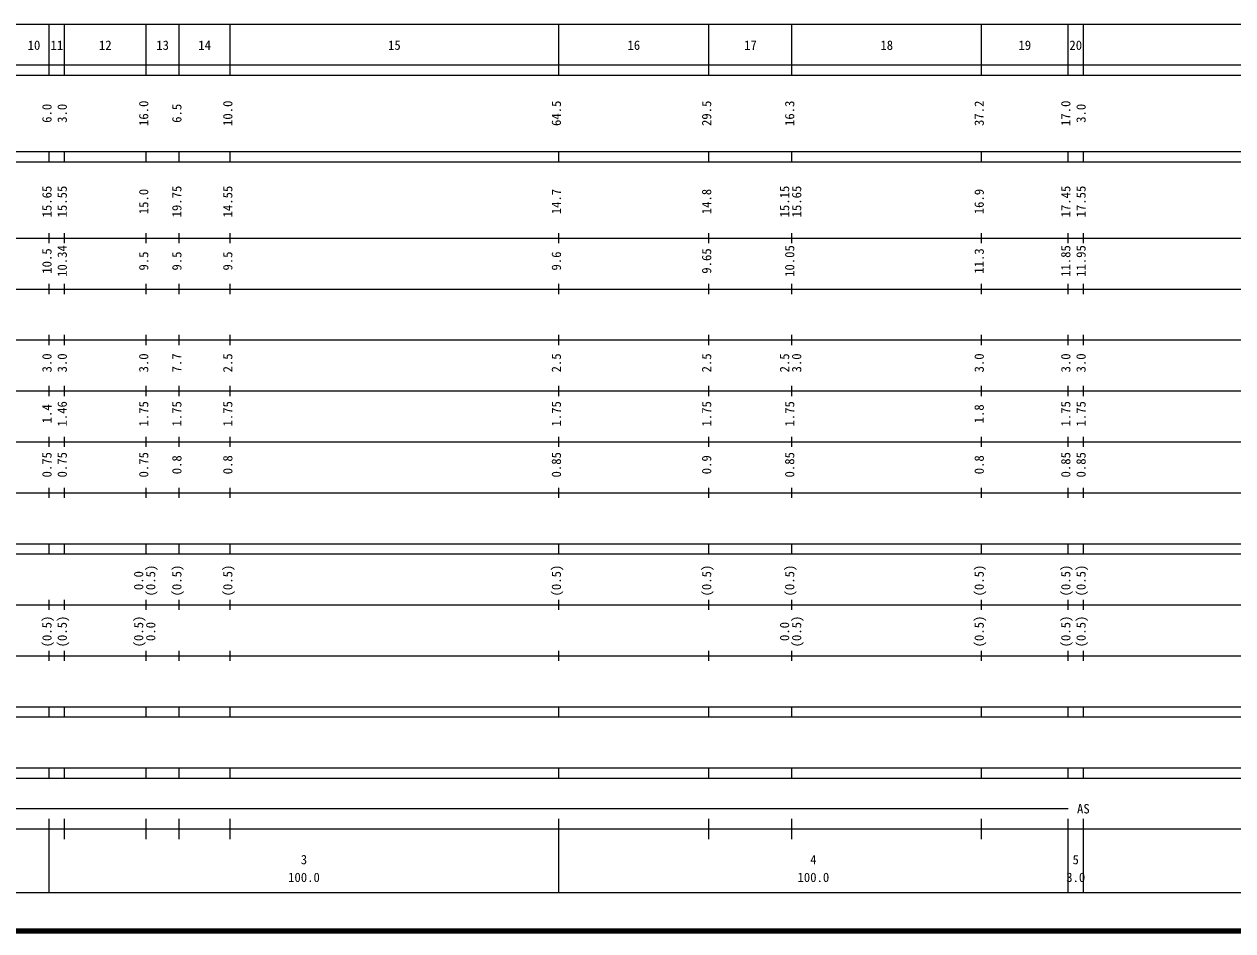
# Model space of a CAD drawing. Units: millimetres on the paper, enlarged 1000 times. Extents: x 40000 to 680000, y 20000 to 380000.
# Drawn here: x 263076 to 500338, y 20000 to 198000 of the extents above; entities that cross this region are included whole.
import ezdxf
from ezdxf.enums import TextEntityAlignment as Align

# ---------------------------------------------------------------- set-up
doc = ezdxf.new("R2010")
doc.units = ezdxf.units.MM
doc.header["$LTSCALE"] = 1000
doc.layers.add('M-TTL', color=2, linetype='Continuous', lineweight=140)
doc.layers.add('M-TTL-BAND', color=7, linetype='Continuous', lineweight=25)
doc.styles.add('ＭＳ ゴシック', font='')
doc.styles.get('ＭＳ ゴシック').set_extended_font_data('MS Gothic')

msp = doc.modelspace()

# ---------------------------------------------------------------- linework, layer by layer
at = {"layer": 'M-TTL'}
msp.add_line((40000, 20000), (680000, 20000), dxfattribs=at)
at = {"layer": 'M-TTL-BAND'}
for p, q in [((68000, 198000), (579000, 198000)), ((268000, 188000), (268000, 198000)), ((271000, 188000), (271000, 198000)), ((287000, 188000), (287000, 198000)), ((293500, 188000), (293500, 198000)), ((303500, 188000), (303500, 198000)), ((368000, 188000), (368000, 198000)), ((397500, 188000), (397500, 198000)), ((413800, 188000), (413800, 198000)), ((451000, 188000), (451000, 198000)), ((468000, 188000), (468000, 198000)), ((471000, 188000), (471000, 198000)), ((40000, 190000), (579000, 190000)), ((40000, 188000), (579000, 188000)), ((40000, 173000), (579000, 173000)), ((40000, 171000), (579000, 171000)), ((268000, 171000), (268000, 173000)), ((271000, 171000), (271000, 173000)), ((287000, 171000), (287000, 173000)), ((293500, 171000), (293500, 173000)), ((303500, 171000), (303500, 173000)), ((368000, 171000), (368000, 173000)), ((397500, 171000), (397500, 173000)), ((413800, 171000), (413800, 173000)), ((451000, 171000), (451000, 173000)), ((468000, 171000), (468000, 173000)), ((471000, 171000), (471000, 173000)), ((268000, 155000), (268000, 157000)), ((271000, 155000), (271000, 157000)), ((287000, 155000), (287000, 157000)), ((293500, 155000), (293500, 157000)), ((303500, 155000), (303500, 157000)), ((368000, 155000), (368000, 157000)), ((397500, 155000), (397500, 157000)), ((413800, 155000), (413800, 157000)), ((451000, 155000), (451000, 157000)), ((468000, 155000), (468000, 157000)), ((471000, 155000), (471000, 157000)), ((40000, 156000), (579000, 156000)), ((46000, 146000), (579000, 146000)), ((268000, 145000), (268000, 147000)), ((271000, 145000), (271000, 147000)), ((287000, 145000), (287000, 147000)), ((293500, 145000), (293500, 147000)), ((303500, 145000), (303500, 147000)), ((368000, 145000), (368000, 147000)), ((397500, 145000), (397500, 147000)), ((413800, 145000), (413800, 147000)), ((451000, 145000), (451000, 147000)), ((468000, 145000), (468000, 147000)), ((471000, 145000), (471000, 147000)), ((52000, 136000), (579000, 136000)), ((268000, 135000), (268000, 137000)), ((271000, 135000), (271000, 137000)), ((287000, 135000), (287000, 137000)), ((293500, 135000), (293500, 137000)), ((303500, 135000), (303500, 137000)), ((368000, 135000), (368000, 137000)), ((397500, 135000), (397500, 137000)), ((413800, 135000), (413800, 137000)), ((451000, 135000), (451000, 137000)), ((468000, 135000), (468000, 137000)), ((471000, 135000), (471000, 137000)), ((46000, 126000), (579000, 126000)), ((268000, 125000), (268000, 127000)), ((271000, 125000), (271000, 127000)), ((287000, 125000), (287000, 127000)), ((293500, 125000), (293500, 127000)), ((303500, 125000), (303500, 127000)), ((368000, 125000), (368000, 127000)), ((397500, 125000), (397500, 127000)), ((413800, 125000), (413800, 127000)), ((451000, 125000), (451000, 127000)), ((468000, 125000), (468000, 127000)), ((471000, 125000), (471000, 127000)), ((268000, 115000), (268000, 117000)), ((271000, 115000), (271000, 117000)), ((287000, 115000), (287000, 117000)), ((293500, 115000), (293500, 117000)), ((303500, 115000), (303500, 117000)), ((368000, 115000), (368000, 117000)), ((397500, 115000), (397500, 117000)), ((413800, 115000), (413800, 117000)), ((451000, 115000), (451000, 117000)), ((468000, 115000), (468000, 117000)), ((471000, 115000), (471000, 117000)), ((52000, 116000), (579000, 116000)), ((268000, 105000), (268000, 107000)), ((271000, 105000), (271000, 107000)), ((287000, 105000), (287000, 107000)), ((293500, 105000), (293500, 107000)), ((303500, 105000), (303500, 107000)), ((368000, 105000), (368000, 107000)), ((397500, 105000), (397500, 107000)), ((413800, 105000), (413800, 107000)), ((451000, 105000), (451000, 107000)), ((468000, 105000), (468000, 107000)), ((471000, 105000), (471000, 107000)), ((46000, 106000), (579000, 106000)), ((40000, 96000), (579000, 96000)), ((268000, 94000), (268000, 96000)), ((271000, 94000), (271000, 96000)), ((287000, 94000), (287000, 96000)), ((293500, 94000), (293500, 96000)), ((303500, 94000), (303500, 96000)), ((368000, 94000), (368000, 96000)), ((397500, 94000), (397500, 96000)), ((413800, 94000), (413800, 96000)), ((451000, 94000), (451000, 96000)), ((468000, 94000), (468000, 96000)), ((471000, 94000), (471000, 96000)), ((40000, 94000), (579000, 94000)), ((49000, 84000), (579000, 84000)), ((268000, 83000), (268000, 85000)), ((271000, 83000), (271000, 85000)), ((287000, 83000), (287000, 85000)), ((293500, 83000), (293500, 85000)), ((303500, 83000), (303500, 85000)), ((368000, 83000), (368000, 85000)), ((397500, 83000), (397500, 85000)), ((413800, 83000), (413800, 85000)), ((451000, 83000), (451000, 85000)), ((468000, 83000), (468000, 85000)), ((471000, 83000), (471000, 85000)), ((40000, 74000), (579000, 74000)), ((268000, 73000), (268000, 75000)), ((271000, 73000), (271000, 75000)), ((287000, 73000), (287000, 75000)), ((293500, 73000), (293500, 75000)), ((303500, 73000), (303500, 75000)), ((368000, 73000), (368000, 75000)), ((397500, 73000), (397500, 75000)), ((413800, 73000), (413800, 75000)), ((451000, 73000), (451000, 75000)), ((468000, 73000), (468000, 75000)), ((471000, 73000), (471000, 75000)), ((40000, 64000), (579000, 64000)), ((40000, 62000), (579000, 62000)), ((268000, 62000), (268000, 64000)), ((271000, 62000), (271000, 64000)), ((287000, 62000), (287000, 64000)), ((293500, 62000), (293500, 64000)), ((303500, 62000), (303500, 64000)), ((368000, 62000), (368000, 64000)), ((397500, 62000), (397500, 64000)), ((413800, 62000), (413800, 64000)), ((451000, 62000), (451000, 64000)), ((468000, 62000), (468000, 64000)), ((471000, 62000), (471000, 64000)), ((40000, 52000), (579000, 52000)), ((40000, 50000), (579000, 50000)), ((268000, 50000), (268000, 52000)), ((271000, 50000), (271000, 52000)), ((287000, 50000), (287000, 52000)), ((293500, 50000), (293500, 52000)), ((303500, 50000), (303500, 52000)), ((368000, 50000), (368000, 52000)), ((397500, 50000), (397500, 52000)), ((413800, 50000), (413800, 52000)), ((451000, 50000), (451000, 52000)), ((468000, 50000), (468000, 52000)), ((471000, 50000), (471000, 52000)), ((71000, 44000), (468000, 44000)), ((268000, 27500), (268000, 42000)), ((271000, 38000), (271000, 42000)), ((287000, 38000), (287000, 42000)), ((293500, 38000), (293500, 42000)), ((303500, 38000), (303500, 42000)), ((368000, 27500), (368000, 42000)), ((397500, 38000), (397500, 42000)), ((413800, 38000), (413800, 42000)), ((451000, 38000), (451000, 42000)), ((468000, 27500), (468000, 42000)), ((471000, 27500), (471000, 42000)), ((40000, 40000), (579000, 40000)), ((68000, 27500), (579000, 27500))]:
    msp.add_line(p, q, dxfattribs=at)

# ---------------------------------------------------------------- texts
at = {"layer": 'M-TTL-BAND', "style": 'ＭＳ ゴシック'}
for s, p in [('10', (265000, 192405)), ('11', (269500, 192405)), ('12', (279000, 192405)), ('13', (290250, 192405)), ('14', (298500, 192405)), ('15', (335750, 192405)), ('16', (382750, 192405)), ('17', (405650, 192405)), ('18', (432400, 192405)), ('19', (459500, 192405)), ('20', (469500, 192405)), ('AS', (471000, 42500)), ('3', (318000, 32523)), ('4', (418000, 32523)), ('5', (469500, 32523)), ('100.0', (318000, 29033)), ('100.0', (418000, 29033)), ('3.0', (469500, 29033))]:
    msp.add_text(s, height=1833, dxfattribs=at).set_placement(p, align=Align.BOTTOM_CENTER)
for s, p in [('16.0', (288000, 180500)), ('10.0', (304500, 180500)), ('64.5', (369000, 180500)), ('29.5', (398500, 180500)), ('16.3', (414800, 180500)), ('37.2', (452000, 180500)), ('17.0', (469000, 180500)), ('6.0', (269000, 180500)), ('3.0', (272000, 180500)), ('6.5', (294500, 180500)), ('3.0', (472000, 180500)), ('15.65', (269000, 163174)), ('15.55', (272000, 163174)), ('19.75', (294500, 163174)), ('14.55', (304500, 163174)), ('15.15', (413800, 163174)), ('15.65', (416170, 163174)), ('17.45', (469000, 163174)), ('17.55', (472000, 163174)), ('15.0', (288000, 163174)), ('14.7', (369000, 163174)), ('14.8', (398500, 163174)), ('16.9', (452000, 163174)), ('10.34', (272000, 151500)), ('10.05', (414800, 151500)), ('11.85', (469000, 151500)), ('11.95', (472000, 151500)), ('10.5', (269000, 151500)), ('9.5', (288000, 151500)), ('9.5', (294500, 151500)), ('9.5', (304500, 151500)), ('9.6', (369000, 151500)), ('9.65', (398500, 151500)), ('11.3', (452000, 151500)), ('3.0', (269000, 131500)), ('3.0', (272000, 131500)), ('3.0', (288000, 131500)), ('7.7', (294500, 131500)), ('2.5', (304500, 131500)), ('2.5', (369000, 131500)), ('2.5', (398500, 131500)), ('2.5', (413800, 131500)), ('3.0', (416170, 131500)), ('3.0', (452000, 131500)), ('3.0', (469000, 131500)), ('3.0', (472000, 131500)), ('1.46', (272000, 121500)), ('1.75', (288000, 121500)), ('1.75', (294500, 121500)), ('1.75', (304500, 121500)), ('1.75', (369000, 121500)), ('1.75', (398500, 121500)), ('1.75', (414800, 121500)), ('1.75', (469000, 121500)), ('1.75', (472000, 121500)), ('1.4', (269000, 121500)), ('1.8', (452000, 121500)), ('0.75', (269000, 111500)), ('0.75', (272000, 111500)), ('0.75', (288000, 111500)), ('0.8', (294500, 111500)), ('0.8', (304500, 111500)), ('0.85', (369000, 111500)), ('0.9', (398500, 111500)), ('0.85', (414800, 111500)), ('0.8', (452000, 111500)), ('0.85', (469000, 111500)), ('0.85', (472000, 111500)), ('0.0', (287000, 88764)), ('(0.5)', (289370, 88764)), ('(0.5)', (294500, 88764)), ('(0.5)', (304500, 88764)), ('(0.5)', (369000, 88764)), ('(0.5)', (398500, 88764)), ('(0.5)', (414800, 88764)), ('(0.5)', (452000, 88764)), ('(0.5)', (469000, 88764)), ('(0.5)', (472000, 88764)), ('(0.5)', (269000, 78764)), ('(0.5)', (272000, 78764)), ('(0.5)', (287000, 78764)), ('(0.5)', (416170, 78764)), ('(0.5)', (452000, 78764)), ('(0.5)', (469000, 78764)), ('(0.5)', (472000, 78764)), ('0.0', (289370, 78764)), ('0.0', (413800, 78764))]:
    msp.add_text(s, height=1833, rotation=90, dxfattribs=at).set_placement(p, align=Align.BOTTOM_CENTER)

doc.saveas('drawing.dxf')
